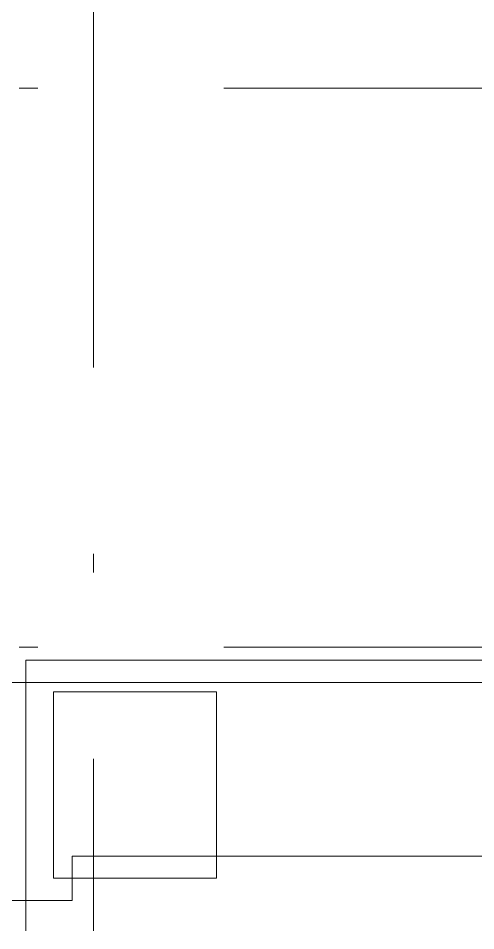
# Model space of a CAD drawing. Header units: metres. Extents: x -3 to 171, y -23 to 41.
# Drawn here: x 5.595 to 8.053, y -22.523 to -17.625 of the extents above; entities that cross this region are included whole.
import ezdxf

# ---------------------------------------------------------------- set-up
doc = ezdxf.new("R2010")
doc.units = ezdxf.units.M
doc.header["$MEASUREMENT"] = 0
doc.linetypes.add('Achse', pattern=[0.004, 0.002, -0.001, 0, -0.001])
doc.linetypes.add('Schnittlinie', pattern=[0.006, 0.003, -0.0015, 0, -0.0015])
for name, color, linetype in [('5._2.DG PP STG1_1_000 Achsraster', 7, 'Continuous'), ('5._2.DG PP STG1_1_210 Decke', 7, 'Continuous'), ('5._2.DG PP STG1_1_220 Bodenaufbau - Außen_ Gefälle', 7, 'Continuous'), ('5._2.DG PP STG1_1_851 Marker Schnitt', 7, 'Continuous')]:
    doc.layers.add(name, color=color, linetype=linetype)

msp = doc.modelspace()

# ---------------------------------------------------------------- linework, layer by layer
at = {"layer": '5._2.DG PP STG1_1_000 Achsraster', "color": 5, "linetype": 'Achse', "lineweight": 0, "ltscale": 1000}
for p, q in [((6, 3), (6, -22.5231)), ((-1.5, -18), (21, -18)), ((-1.5, -21), (21, -21))]:
    msp.add_line(p, q, dxfattribs=at)
at = {"layer": '5._2.DG PP STG1_1_210 Decke', "color": 7, "linetype": 'Continuous', "lineweight": 13, "ltscale": 1000, "flags": 128}
for points in [[(12.105, -22.5231), (12.105, -21.07), (5.635, -21.07), (5.635, -22.5231)], [(12.335, -22.5231), (12.335, -21.19), (5.435, -21.19), (5.435, -21.2791)]]:
    msp.add_lwpolyline(points, dxfattribs=at)
at = {"layer": '5._2.DG PP STG1_1_220 Bodenaufbau - Außen_ Gefälle', "color": 7, "linetype": 'Continuous', "lineweight": 13, "ltscale": 1000, "flags": 128}
for points in [[(12.105, -22.5231), (12.105, -21.07), (5.635, -21.07), (5.635, -22.5231)], [(6.66, -21.24), (5.785, -21.24)], [(5.785, -21.24), (5.785, -22.24)], [(6.66, -22.24), (6.66, -21.24)], [(5.785, -22.24), (6.66, -22.24)]]:
    msp.add_lwpolyline(points, dxfattribs=at)
at = {"layer": '5._2.DG PP STG1_1_851 Marker Schnitt', "color": 7, "linetype": 'Schnittlinie', "lineweight": 13, "ltscale": 1000}
for p, q in [((5.8845, -22.3608), (5.8845, -22.1233)), ((5.8845, -22.1233), (19.85, -22.1233)), ((-2.85, -22.3608), (5.8845, -22.3608))]:
    msp.add_line(p, q, dxfattribs=at)

doc.saveas('drawing.dxf')
